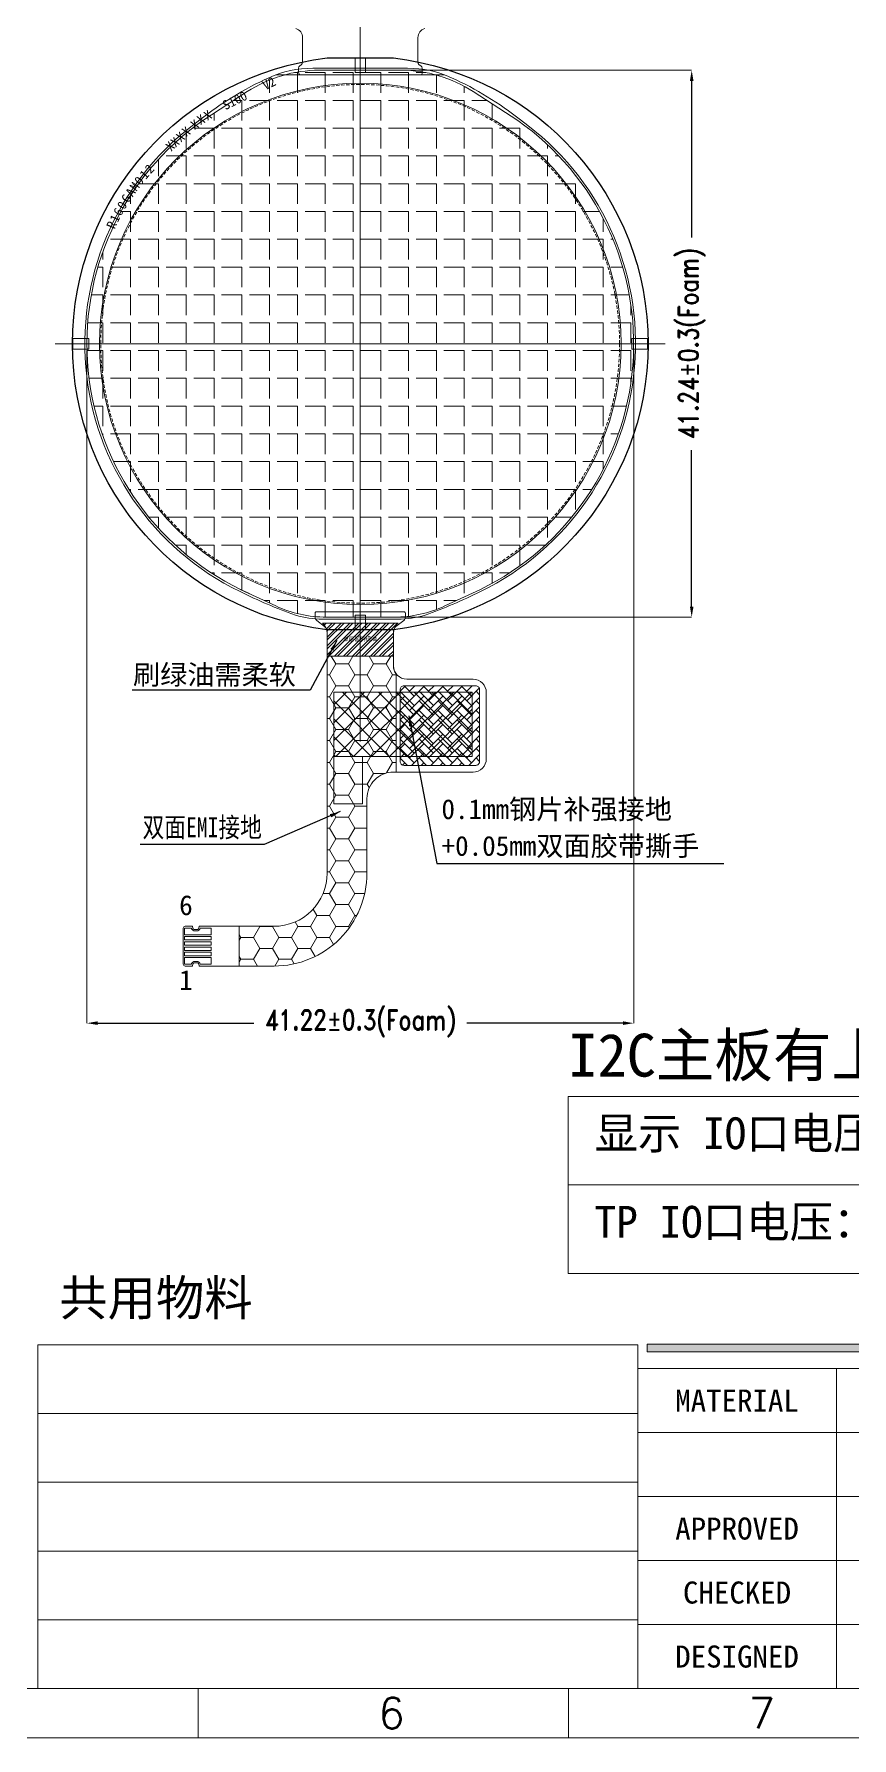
# Model space of a CAD drawing. Header units: millimetres. Extents: x 1134 to 2330, y -9 to 314.
# Drawn here: x 2174.1 to 2235.8, y 111.2 to 239.7 of the extents above; entities that cross this region are included whole.
import ezdxf
from ezdxf.enums import TextEntityAlignment as Align
from ezdxf.lldxf.tags import DXFTag

# ---------------------------------------------------------------- set-up
doc = ezdxf.new("R2010")
doc.units = ezdxf.units.MM
doc.linetypes.add('HIDDEN', pattern=[0.375, 0.25, -0.125])
doc.layers.get('0').update_dxf_attribs({"lineweight": 5})
doc.layers.get('Defpoints').update_dxf_attribs({"lineweight": 5})
for name, color, linetype, lineweight in [('COF', 110, 'Continuous', 5), ('DIM', 3, 'Continuous', 5), ('Encap', 210, 'Continuous', 5), ('FPC', 50, 'Continuous', 5), ('ITO', 2, 'Continuous', 5), ('TAPE-Form', 32, 'Continuous', 5), ('TFPC', 50, 'Continuous', 5), ('图框', 7, 'Continuous', 5)]:
    doc.layers.add(name, color=color, linetype=linetype, lineweight=lineweight)
doc.layers.add('COVER LENS', color=6, linetype='Continuous')
doc.layers.add('EMI', color=5, linetype='Continuous')
doc.styles.add('RD', font='ROMAND.shx', dxfattribs={"width": 0.8})
doc.styles.get("Standard").update_dxf_attribs({"font": 'txt', "bigfont": 'gbcbig.shx'})
doc.styles.add('TEXTSTYLE_0', font='txt', dxfattribs={"width": 0.8})
doc.styles.add('宋体', font='')
doc.styles.add('汉字', font='')
doc.styles.get('宋体').set_extended_font_data('SimSun')
doc.styles.get('汉字').set_extended_font_data('SimSun')
tags = doc.linetypes.add('CENTER', pattern=[0.6, 0.375, -0.075, 0.075, -0.075]).pattern_tags.tags
tags[10:11] = [DXFTag(74, 4), DXFTag(75, 0), DXFTag(340, '0'), DXFTag(46, 1.0), DXFTag(50, 0.0), DXFTag(44, 0.0), DXFTag(45, 0.0)]
tags[8:9] = [DXFTag(74, 4), DXFTag(75, 0), DXFTag(340, '0'), DXFTag(46, 1.0), DXFTag(50, 0.0), DXFTag(44, 0.0), DXFTag(45, 0.0)]
tags[6:7] = [DXFTag(74, 4), DXFTag(75, 0), DXFTag(340, '0'), DXFTag(46, 1.0), DXFTag(50, 0.0), DXFTag(44, 0.0), DXFTag(45, 0.0)]
tags[4:5] = [DXFTag(74, 4), DXFTag(75, 0), DXFTag(340, '0'), DXFTag(46, 1.0), DXFTag(50, 0.0), DXFTag(44, 0.0), DXFTag(45, 0.0)]
doc.dimstyles.new('DIM', dxfattribs={"dimtxt": 1.5, "dimasz": 0.8, "dimexe": 0, "dimexo": 0.5, "dimgap": 0.11, "dimtad": 0, "dimzin": 1, "dimdsep": 46, "dimtxsty": 'RD', "dimcen": 0, "dimclrd": 256, "dimclre": 256, "dimclrt": 256, "dimadec": 0, "dimazin": 0, "dimtm": 1e-09, "dimtfac": 1, "dimtofl": 0, "dimtmove": 0, "dimatfit": 3, "dimfxl": 1, "dimlwe": -1, "dimarcsym": 0})

# ---------------------------------------------------------------- blocks, each defined once
blk = doc.blocks.new('R154GSM-001-PNL-V01-C')
at = {"layer": 'ITO', "color": 1, "linetype": 'CENTER', "lineweight": 0, "ltscale": 3}
for points in [[(469.83, 292.71), (469.83, 232.71)], [(492.82, 262.71), (446.84, 262.71)]]:
    blk.add_lwpolyline(points, dxfattribs=at)
at = {"layer": 'ITO', "lineweight": 5}
blk.add_lwpolyline([(457.74, 245.83, 0.061335), (462.95, 242.64, 0.106989), (466.26, 241.93), (473.4, 241.93, 0.106989), (476.71, 242.64, 0.061335), (481.92, 245.83, 0.568636), (478.89, 281.39, 0.02781), (474.72, 283.18, 0.063513), (472.66, 283.47), (466.99, 283.47, 0.063513), (464.93, 283.18, 0.02781), (460.77, 281.39, 0.568636)], format="xyb", close=True, dxfattribs=at)
blk.add_lwpolyline([(476.18, 242.43), (463.48, 242.43)], dxfattribs=at)
at = {"layer": 'ITO', "color": 1, "linetype": 'HIDDEN', "lineweight": 5}
blk.add_circle((469.83, 262.71), 19.56, dxfattribs=at)
blk = doc.blocks.new('R197NRK-001-POL-V01-C')
at = {"layer": 'DIM', "lineweight": 5}
blk.add_blockref('R154GSM-001-PNL-V01-C', (376.61, -0.92), dxfattribs=at)
blk = doc.blocks.new('R154GSM-001-FOAM-V01-A')
at = {"layer": 'TAPE-Form', "lineweight": 5}
h = blk.add_hatch(dxfattribs=at)
h.set_pattern_fill('ANGLE', color=256, scale=0.3)
h.set_pattern_definition([(0, (0, 0), (0, 2.0955), [1.524, -0.5715]), (90, (0, 0), (-2.0955, 1e-16), [1.524, -0.5715])])
h.paths.add_polyline_path([(977.97, 280.31), (975.28, 281.56, 0.109449), (971.48, 282.4), (966.35, 282.4, 0.109449), (962.55, 281.56), (959.86, 280.31, 0.570252), (957.05, 244.94), (960.4, 242.77, 0.144807), (965.84, 241.16), (972, 241.16, 0.144807), (977.44, 242.77), (980.79, 244.94, 0.570252)])
at = {"layer": 'DIM', "color": 1, "linetype": 'CENTER', "lineweight": 5}
for points in [[(968.92, 259.29), (968.92, 264.29)], [(966.42, 261.79), (971.42, 261.79)]]:
    blk.add_lwpolyline(points, dxfattribs=at)
at = {"layer": 'TAPE-Form', "lineweight": 5}
blk.add_lwpolyline([(977.97, 280.31), (975.28, 281.56, 0.109449), (971.48, 282.4), (966.35, 282.4, 0.109449), (962.55, 281.56), (959.86, 280.31, 0.570252), (957.05, 244.94), (960.4, 242.77, 0.144807), (965.84, 241.16), (972, 241.16, 0.144807), (977.44, 242.77), (980.79, 244.94, 0.582722), (977.27, 280.63)], format="xyb", dxfattribs=at)
blk = doc.blocks.new('*D224')
at = {"layer": 'Defpoints', "color": 0, "lineweight": 5, "transparency": 16777216}
for p in [(2199.61, 236.97), (2223.71, 236.97), (2201.04, 195.73)]:
    blk.add_point(p, dxfattribs=at)
at = {"layer": 'DIM', "transparency": 16777216}
for p, q in [((2200.11, 236.97), (2223.71, 236.97)), ((2201.54, 195.73), (2223.71, 195.73))]:
    blk.add_line(p, q, dxfattribs=at)
at = {"layer": 'DIM', "lineweight": -2, "transparency": 16777216}
for p, q in [((2223.71, 236.17), (2223.71, 224.37)), ((2223.71, 196.53), (2223.71, 208.32))]:
    blk.add_line(p, q, dxfattribs=at)
at = {"layer": 'DIM', "lineweight": 5, "transparency": 16777216}
for points in [[(2223.58, 236.17), (2223.85, 236.17), (2223.71, 236.97)], [(2223.58, 196.53), (2223.85, 196.53), (2223.71, 195.73)]]:
    blk.add_solid(points, dxfattribs=at)
at = {"layer": 'DIM', "lineweight": 5, "transparency": 16777216, "insert": (2223.71, 216.35), "char_height": 1.5, "attachment_point": 5, "rotation": 90, "style": 'RD'}
blk.add_mtext('\\A1;41.24±0.3(Foam)', dxfattribs=at)
blk = doc.blocks.new('*D225')
at = {"layer": 'Defpoints', "color": 0, "lineweight": 5, "transparency": 16777216}
for p in [(2178.12, 216.34), (2219.34, 216.34), (2178.12, 165.11)]:
    blk.add_point(p, dxfattribs=at)
at = {"layer": 'DIM', "transparency": 16777216}
for p, q in [((2178.12, 215.84), (2178.12, 165.11)), ((2219.34, 215.84), (2219.34, 165.11))]:
    blk.add_line(p, q, dxfattribs=at)
at = {"layer": 'DIM', "lineweight": -2, "transparency": 16777216}
for p, q in [((2178.92, 165.11), (2190.7, 165.11)), ((2218.54, 165.11), (2206.75, 165.11))]:
    blk.add_line(p, q, dxfattribs=at)
at = {"layer": 'DIM', "lineweight": 5, "transparency": 16777216}
for points in [[(2178.92, 165.25), (2178.92, 164.98), (2178.12, 165.11)], [(2218.54, 165.25), (2218.54, 164.98), (2219.34, 165.11)]]:
    blk.add_solid(points, dxfattribs=at)
at = {"layer": 'DIM', "lineweight": 5, "transparency": 16777216, "insert": (2198.73, 165.11), "char_height": 1.5, "attachment_point": 5, "style": 'RD'}
blk.add_mtext('\\A1;41.22±0.3(Foam)', dxfattribs=at)
blk = doc.blocks.new('R160GAM-012-S100-CVL-V02-C')
at = {"color": 7, "lineweight": 5}
for points in [[(1956.15, 259.95), (1956.15, 258.85), (1956.95, 258.85), (1956.95, 259.95)], [(1934.89, 238.79), (1936.09, 238.79), (1936.09, 237.99), (1934.89, 237.99)], [(1978.21, 238.79), (1977.01, 238.79), (1977.01, 237.99), (1978.21, 237.99)], [(1956.15, 216.84), (1956.15, 217.94), (1956.95, 217.94), (1956.95, 216.84)]]:
    blk.add_lwpolyline(points, close=True, dxfattribs=at)
at = {"layer": 'COVER LENS'}
blk.add_lwpolyline([(1954.05, 216.84, -0.890724), (1954.05, 259.95), (1959.05, 259.95, -0.890724), (1959.05, 216.84)], format="xyb", close=True, dxfattribs=at)
at = {"layer": 'COVER LENS', "color": 1, "lineweight": 5}
blk.add_circle((1956.55, 238.39), 19.66, dxfattribs=at)
at = {"layer": 'Encap', "color": 1, "linetype": 'CENTER', "lineweight": 5}
blk.add_lwpolyline([(1956.55, 243.49), (1956.55, 233.3)], dxfattribs=at)
at = {"layer": 'Encap', "color": 1, "linetype": 'CENTER', "lineweight": 5, "ltscale": 0.5}
blk.add_lwpolyline([(1961.29, 238.39), (1951.81, 238.39)], dxfattribs=at)
at = {"color": 7, "char_height": 0.7061, "attachment_point": 1}
for s, insert, width, rotation in [('{\\fSimSun|b0|i0|c134|p2;S100   V2}', (1946.07, 256.64), 6.6181, 26.4497), ('{\\fSimSun|b0|i0|c134|p2;X}', (1944.15, 255.5), 1.3128, 29.6053), ('{\\fSimSun|b0|i0|c134|p2;X}', (1944.67, 255.82), 1.3128, 29.6053), ('{\\fSimSun|b0|i0|c134|p2;X}', (1942.59, 254.14), 1.3128, 36.7105), ('{\\fSimSun|b0|i0|c134|p2;X}', (1943.02, 254.56), 1.3128, 34.3421), ('{\\fSimSun|b0|i0|c134|p2;X}', (1943.67, 255.1), 1.3128, 31.9737), ('{\\fSimSun|b0|i0|c134|p2;X}', (1941.8, 253.38), 1.3128, 43.8158), ('{\\fSimSun|b0|i0|c134|p2;X}', (1942.17, 253.73), 1.3128, 39.0789), ('{\\fSimSun|b0|i0|c134|p2;2}', (1940.23, 251.67), 1.3128, 46.1842), ('{\\fSimSun|b0|i0|c134|p2;M}', (1939.11, 250.27), 1.3128, 53.7895), ('{\\fSimSun|b0|i0|c134|p2;0}', (1939.44, 250.73), 1.3128, 51.4211), ('{\\fSimSun|b0|i0|c134|p2;1}', (1939.84, 251.22), 1.3128, 48.5526), ('{\\fSimSun|b0|i0|c134|p2;G}', (1938.48, 249.34), 1.3128, 58.5263), ('{\\fSimSun|b0|i0|c134|p2;A}', (1938.8, 249.82), 1.3128, 56.1579), ('{\\fSimSun|b0|i0|c134|p2;1}', (1937.62, 247.79), 1.3128, 65.6316), ('{\\fSimSun|b0|i0|c134|p2;6}', (1937.88, 248.3), 1.3128, 63.2632), ('{\\fSimSun|b0|i0|c134|p2;0}', (1938.16, 248.81), 1.3128, 60.8947), ('{\\fSimSun|b0|i0|c134|p2;R}', (1937.38, 247.27), 1.3128, 68)]:
    blk.add_mtext(s, dxfattribs=dict(at, insert=insert, width=width, rotation=rotation))

msp = doc.modelspace()

# ---------------------------------------------------------------- hatches: boundary and pattern name
at = {"lineweight": 5}
h = msp.add_hatch(dxfattribs=at)
h.set_pattern_fill('ANSI32', color=3, scale=0.05, angle=180)
h.set_pattern_definition([(225, (565.60533, 0), (0.3367596, -0.3367596), []), (225, (565.38082, 3e-17), (0.3367596, -0.3367596), [])])
edge = h.paths.add_edge_path()
edge.add_line((2201.228, 192.779), (2196.228, 192.779))
edge.add_line((2196.228, 192.779), (2196.228, 194.515))
edge.add_arc((2195.228, 194.515), 1, 0, 45)
edge.add_line((2195.936, 195.222), (2195.878, 195.279))
edge.add_line((2195.878, 195.279), (2201.578, 195.279))
edge.add_line((2201.578, 195.279), (2201.521, 195.222))
edge.add_arc((2202.228, 194.515), 1, 135, 180)
edge.add_line((2201.228, 194.515), (2201.228, 192.779))
h = msp.add_hatch(dxfattribs=at)
h.set_pattern_fill('ANSI37', color=6, scale=0.3)
h.set_pattern_definition([(45, (579.7509, 0), (-0.6735192, 0.6735192), []), (135, (579.7509, 0), (-0.6735192, -0.6735192), [])])
h.paths.add_polyline_path([(2207.168, 190.081), (2196.723, 190.081), (2196.723, 185.229), (2207.168, 185.229)])
at = {"layer": 'EMI', "lineweight": 5}
h = msp.add_hatch(dxfattribs=at)
h.set_pattern_fill('HONEY', color=5, scale=0.3)
h.set_pattern_definition([(0, (689.54435, -3e-13), (1.42875, 0.824889), [0.9525, -1.905]), (120, (689.54435, -3e-13), (-1.42874983, 0.8248893), [0.9525, -1.905]), (60, (689.54435, -3e-13), (1.7e-07, 1.6497783), [-1.905, 0.9525])])
h.paths.add_polyline_path([(2196.228, 176.419, -0.4142136), (2192.228, 172.419), (2189.609, 172.419), (2189.609, 169.419), (2192.228, 169.419, 0.4142136), (2199.228, 176.419), (2199.228, 182.05, -0.4142136), (2201.228, 184.05), (2201.429, 184.05), (2201.429, 191.449, -0.1625672), (2201.228, 192.05), (2201.228, 192.779), (2196.228, 192.779)])
at = {"layer": 'FPC', "lineweight": 5}
h = msp.add_hatch(dxfattribs=at)
h.set_pattern_fill('AR-HBONE', color=4, scale=0.005)
h.set_pattern_definition([(45, (2742.6915, -310.6026), (7e-17, 0.7184205), [1.524, -0.508]), (135, (2743.0507, -310.2434), (7e-17, 0.7184205), [1.524, -0.508])])
edge = h.paths.add_edge_path()
edge.add_line((2207.428, 190.55), (2202.028, 190.55))
edge.add_arc((2202.028, 190.25), 0.3, 90, 180)
edge.add_line((2201.728, 190.25), (2201.728, 184.85))
edge.add_arc((2202.028, 184.85), 0.3, 180, 270)
edge.add_line((2202.028, 184.55), (2207.428, 184.55))
edge.add_arc((2207.428, 184.85), 0.3, 270, 360)
edge.add_line((2207.728, 184.85), (2207.728, 190.25))
edge.add_arc((2207.428, 190.25), 0.3, 0, 90)
at = {"layer": '图框', "lineweight": 5}
h = msp.add_hatch(color=3, dxfattribs=at)
h.dxf.hatch_style = 1
h.paths.add_polyline_path([(2262.269, 140.319), (2262.269, 140.918), (2220.347, 140.918), (2220.347, 140.319)])

# ---------------------------------------------------------------- linework, layer by layer
at = {"color": 3, "lineweight": 5}
msp.add_lwpolyline([(2201.228, 192.779), (2196.228, 192.779), (2196.228, 194.515, 0.1989124), (2195.936, 195.222), (2195.878, 195.279), (2201.578, 195.279), (2201.521, 195.222, 0.1989124), (2201.228, 194.515)], format="xyb", close=True, dxfattribs=at)
at = {"color": 6, "lineweight": 5}
for points in [[(2207.168, 190.081), (2196.723, 190.081), (2196.723, 185.229), (2207.168, 185.229)], [(2196.723, 185.229), (2198.896, 185.229), (2198.896, 181.646), (2196.723, 181.646)]]:
    msp.add_lwpolyline(points, close=True, dxfattribs=at)
at = {"color": 2}
for points in [[(2186.666, 172.284), (2187.478, 172.284), (2187.478, 171.784), (2185.478, 171.784), (2185.478, 172.234, -0.4142136), (2185.528, 172.284), (2185.991, 172.284, 0.3323686), (2186.278, 172.069), (2186.378, 172.069, 0.3323686)], [(2186.666, 169.554), (2187.478, 169.554), (2187.478, 170.054), (2185.478, 170.054), (2185.478, 169.604, 0.4142136), (2185.528, 169.554), (2185.991, 169.554, -0.3323686), (2186.278, 169.769), (2186.378, 169.769, -0.3323686)]]:
    msp.add_lwpolyline(points, format="xyb", close=True, dxfattribs=at)
for points in [[(2185.478, 171.654), (2187.478, 171.654), (2187.478, 171.384), (2185.478, 171.384)], [(2185.478, 171.254), (2187.478, 171.254), (2187.478, 170.984), (2185.478, 170.984)], [(2185.478, 170.584), (2187.478, 170.584), (2187.478, 170.854), (2185.478, 170.854)], [(2185.478, 170.184), (2187.478, 170.184), (2187.478, 170.454), (2185.478, 170.454)]]:
    msp.add_lwpolyline(points, close=True, dxfattribs=at)
at = {"color": 1}
for points in [[(2214.4, 159.59), (2251.645, 159.59), (2251.645, 152.914), (2214.4, 152.914)], [(2214.4, 152.914), (2251.645, 152.914), (2251.645, 146.238), (2214.4, 146.238)]]:
    msp.add_lwpolyline(points, close=True, dxfattribs=at)
at = {"layer": 'COF', "color": 4}
msp.add_lwpolyline([(2193.874, 240.109, -0.3334174), (2194.378, 239.437), (2194.378, 237.57, -0.2264847), (2194.304, 237.415), (2194.143, 237.284, 0.2264847), (2194.068, 237.129), (2194.068, 236.819, 0.4142136), (2194.268, 236.619), (2203.288, 236.619, 0.4142136), (2203.388, 236.719), (2203.388, 237.129, 0.2264847), (2203.314, 237.284), (2203.153, 237.415, -0.2264847), (2203.078, 237.57), (2203.078, 239.437, -0.3334174), (2203.583, 240.109)], format="xyb", dxfattribs=at)
at = {"layer": 'EMI', "color": 5, "lineweight": 5}
msp.add_lwpolyline([(2192.228, 169.419), (2189.609, 169.419), (2189.609, 172.419), (2192.228, 172.419, 0.4142136), (2196.228, 176.419), (2196.228, 192.779), (2201.228, 192.779), (2201.228, 192.05, 0.1625672), (2201.429, 191.449), (2201.429, 184.05)], format="xyb", dxfattribs=at)
at = {"layer": 'FPC', "color": 4, "lineweight": 5}
msp.add_lwpolyline([(2207.428, 190.55), (2202.028, 190.55, 0.4142136), (2201.728, 190.25), (2201.728, 184.85, 0.4142136), (2202.028, 184.55), (2207.428, 184.55, 0.4142136), (2207.728, 184.85), (2207.728, 190.25, 0.4142136)], format="xyb", close=True, dxfattribs=at)
at = {"layer": 'TFPC', "lineweight": 5}
msp.add_lwpolyline([(2186.578, 169.419), (2192.228, 169.419, 0.4142136), (2199.228, 176.419), (2199.228, 182.05, -0.4142136), (2201.228, 184.05), (2207.228, 184.05, 0.4142136), (2208.228, 185.05), (2208.228, 190.05, 0.4142136), (2207.228, 191.05), (2202.228, 191.05, -0.4142136), (2201.228, 192.05), (2201.228, 194.63, -0.2305773), (2201.42, 195.024), (2202.013, 195.488, 0.2305773), (2202.128, 195.724), (2202.128, 196.029, 0.4142136), (2202.028, 196.129), (2195.428, 196.129, 0.4142136), (2195.328, 196.029), (2195.328, 195.724, 0.2305773), (2195.443, 195.488), (2196.037, 195.024, -0.2305773), (2196.228, 194.63), (2196.228, 176.419, -0.4142136), (2192.228, 172.419), (2186.578, 172.419), (2186.578, 172.369, -0.4142136), (2186.378, 172.169), (2186.278, 172.169, -0.4142136), (2186.078, 172.369), (2186.078, 172.419), (2185.528, 172.419, 0.4142136), (2185.378, 172.269), (2185.378, 169.569, 0.4142136), (2185.528, 169.419), (2186.078, 169.419), (2186.078, 169.469, -0.4142136), (2186.278, 169.669), (2186.378, 169.669, -0.4142136), (2186.578, 169.469)], format="xyb", close=True, dxfattribs=at)
at = {"layer": '图框', "linetype": 'Continuous', "lineweight": 5}
for p, q in [((2219.643, 114.939), (2219.643, 139.068)), ((2234.62, 114.939), (2234.62, 139.068)), ((2249.597, 134.242), (2219.643, 134.242)), ((2264.574, 129.416), (2219.643, 129.416)), ((2264.574, 124.59), (2219.643, 124.59)), ((2264.574, 119.764), (2219.643, 119.764))]:
    msp.add_line(p, q, dxfattribs=at)
at = {"layer": '图框', "color": 7, "linetype": 'ByBlock', "lineweight": 5, "ltscale": 0.55}
for p, q in [((2326.146, 114.939), (2046.844, 114.939)), ((2186.495, 114.939), (2186.495, 111.214)), ((2186.495, 114.939), (2186.495, 111.214)), ((2214.425, 114.939), (2214.425, 111.214))]:
    msp.add_line(p, q, dxfattribs=at)
msp.add_lwpolyline([(2043.119, 314.203), (2329.87, 314.203), (2329.87, 111.214), (2043.119, 111.214)], close=True, dxfattribs=at)
at = {"layer": '图框', "linetype": 'Continuous', "lineweight": 5}
msp.add_lwpolyline([(2174.431, 140.863), (2174.431, 114.939), (2219.643, 114.939), (2219.643, 140.863)], close=True, dxfattribs=at)
at = {"layer": '图框', "color": 3, "lineweight": 5}
msp.add_lwpolyline([(2220.347, 140.319), (2220.347, 140.918), (2262.269, 140.918), (2262.269, 140.319)], close=True, dxfattribs=at)
at = {"layer": '图框', "linetype": 'Continuous', "lineweight": 5}
for points in [[(2264.574, 139.068), (2219.643, 139.068)], [(2174.431, 135.678), (2219.643, 135.678)], [(2174.431, 130.493), (2219.643, 130.493)], [(2174.431, 125.308), (2219.643, 125.308)], [(2174.431, 120.123), (2219.643, 120.123)]]:
    msp.add_lwpolyline(points, dxfattribs=at)

# ---------------------------------------------------------------- block references
at = {"layer": 'DIM', "lineweight": 5, "rotation": 180}
for name, p in [('R197NRK-001-POL-V01-C', (3045.162, 478.13)), ('R154GSM-001-FOAM-V01-A', (3167.645, 478.13))]:
    msp.add_blockref(name, p, dxfattribs=at)
at = {"layer": 'DIM', "lineweight": 5}
msp.add_blockref('R160GAM-012-S100-CVL-V02-C', (242.18, -22.056), dxfattribs=at)

# ---------------------------------------------------------------- texts
at = {"color": 3, "lineweight": 5, "insert": (2199.96, 194.235), "char_height": 0.3, "width": 4.48888, "attachment_point": 3, "style": '汉字'}
msp.add_mtext('{\\fMicrosoft YaHei|b0|i0|c134|p34;单层区刷绿油}', dxfattribs=at)
at = {"color": 1, "char_height": 1.5, "width": 0.74433, "attachment_point": 3}
for s, insert in [('{\\fSimSun|b0|i0|c134|p2;6}', (2186.097, 174.761)), ('{\\fSimSun|b0|i0|c134|p2;1}', (2186.097, 169.111))]:
    msp.add_mtext(s, dxfattribs=dict(at, insert=insert))
at = {"color": 1, "char_height": 2.4, "width": 35.80198, "attachment_point": 1, "style": '宋体'}
for s, insert in [('显示 IO口电压：', (2216.386, 158.011)), ('TP IO口电压：', (2216.386, 151.335))]:
    msp.add_mtext(s, dxfattribs=dict(at, insert=insert))
at = {"layer": 'DIM', "color": 3, "lineweight": 5, "style": '宋体'}
for s, p in [('刷绿油需柔软', (2181.594, 190.643)), ('0.1mm钢片补强接地', (2204.848, 180.499)), ('+0.05mm双面胶带撕手', (2204.856, 177.731))]:
    msp.add_text(s, height=1.5, dxfattribs=at).set_placement(p)
at = {"layer": 'DIM', "lineweight": 5, "style": '宋体', "width": 0.8}
msp.add_text('双面EMI接地', height=1.5, dxfattribs=at).set_placement((2182.315, 179.136))
at = {"layer": '图框', "linetype": 'Continuous', "lineweight": 5, "style": 'TEXTSTYLE_0'}
for s, width, p, p2 in [('MATERIAL', 0.763636, (2222.472, 135.823), (2231.791, 135.823)), ('APPROVED', 0.7, (2222.472, 126.171), (2231.791, 126.171)), ('CHECKED', 0.735, (2223.054, 121.345), (2231.208, 121.345)), ('DESIGNED', 0.763636, (2222.472, 116.519), (2231.791, 116.519))]:
    msp.add_text(s, height=1.6641, dxfattribs=dict(at, width=width)).set_placement(p, p2, align=Align.FIT)
at = {"layer": '图框', "color": 1, "lineweight": 5, "attachment_point": 1}
for s, insert, char_height, width in [('{\\fSimSun|b0|i0|c134|p54;I2C主板有上拉电阻}', (2214.411, 164.318), 3.23459, 42.11029), ('{\\fSimSun|b0|i0|c134|p2;共用物料}', (2176.031, 145.734), 2.67321, 67.9937)]:
    msp.add_mtext(s, dxfattribs=dict(at, insert=insert, char_height=char_height, width=width))
at = {"layer": '图框', "color": 7, "linetype": 'ByBlock', "lineweight": 5, "ltscale": 0.55, "char_height": 2.328, "width": 3.96258, "attachment_point": 7}
for s, insert in [('6', (2200.077, 111.915)), ('7', (2228.007, 111.915))]:
    msp.add_mtext(s, dxfattribs=dict(at, insert=insert))

# ---------------------------------------------------------------- dimensions: what is measured, and where the dimension line sits
at = {"layer": 'DIM', "lineweight": 5}
for base, p1, p2, angle, override, picture, middle in [((2223.713, 236.969), (2201.036, 195.729), (2199.614, 236.969), 270, {"dimtxt": 1.5, "dimtol": 1, "dimtp": 0.3, "dimtm": 0.3, "dimtdec": 3, "dimfxl": 0.8, "dimtolj": 1, "dimarcsym": 1}, '*D224', (2223.713, 216.349)), ((2178.118, 165.112), (2219.338, 216.339), (2178.118, 216.339), 180, {"dimtxt": 1.5, "dimgap": 0.11, "dimtol": 1, "dimlim": 0, "dimtp": 0.3, "dimtm": 0.3, "dimtfac": 1, "dimtdec": 3, "dimfxl": 0.8, "dimtolj": 1, "dimarcsym": 1}, '*D225', (2198.728, 165.112))]:
    dim = msp.add_linear_dim(base=base, p1=p1, p2=p2, angle=angle, text='<>(Foam)', dimstyle='DIM', override=override, dxfattribs=at)
    dim.commit()
    dim.dimension.update_dxf_attribs({"geometry": picture, "text_midpoint": middle})

# ---------------------------------------------------------------- leaders
for points, override in [([(2196.967, 193.965), (2194.942, 190.233), (2181.521, 190.233)], {"dimgap": 0.11, "dimtad": 0, "dimfxl": 1.25}), ([(2202.393, 188.295), (2204.506, 177.163), (2226.138, 177.163)], {"dimgap": 0.11, "dimtad": 0}), ([(2197.224, 181.065), (2191.489, 178.583), (2182.132, 178.583)], {"dimgap": 0.11, "dimtad": 0, "dimfxl": 1.25})]:
    msp.add_leader(points, dimstyle='DIM', override=override, dxfattribs=at)

doc.saveas('drawing.dxf')
